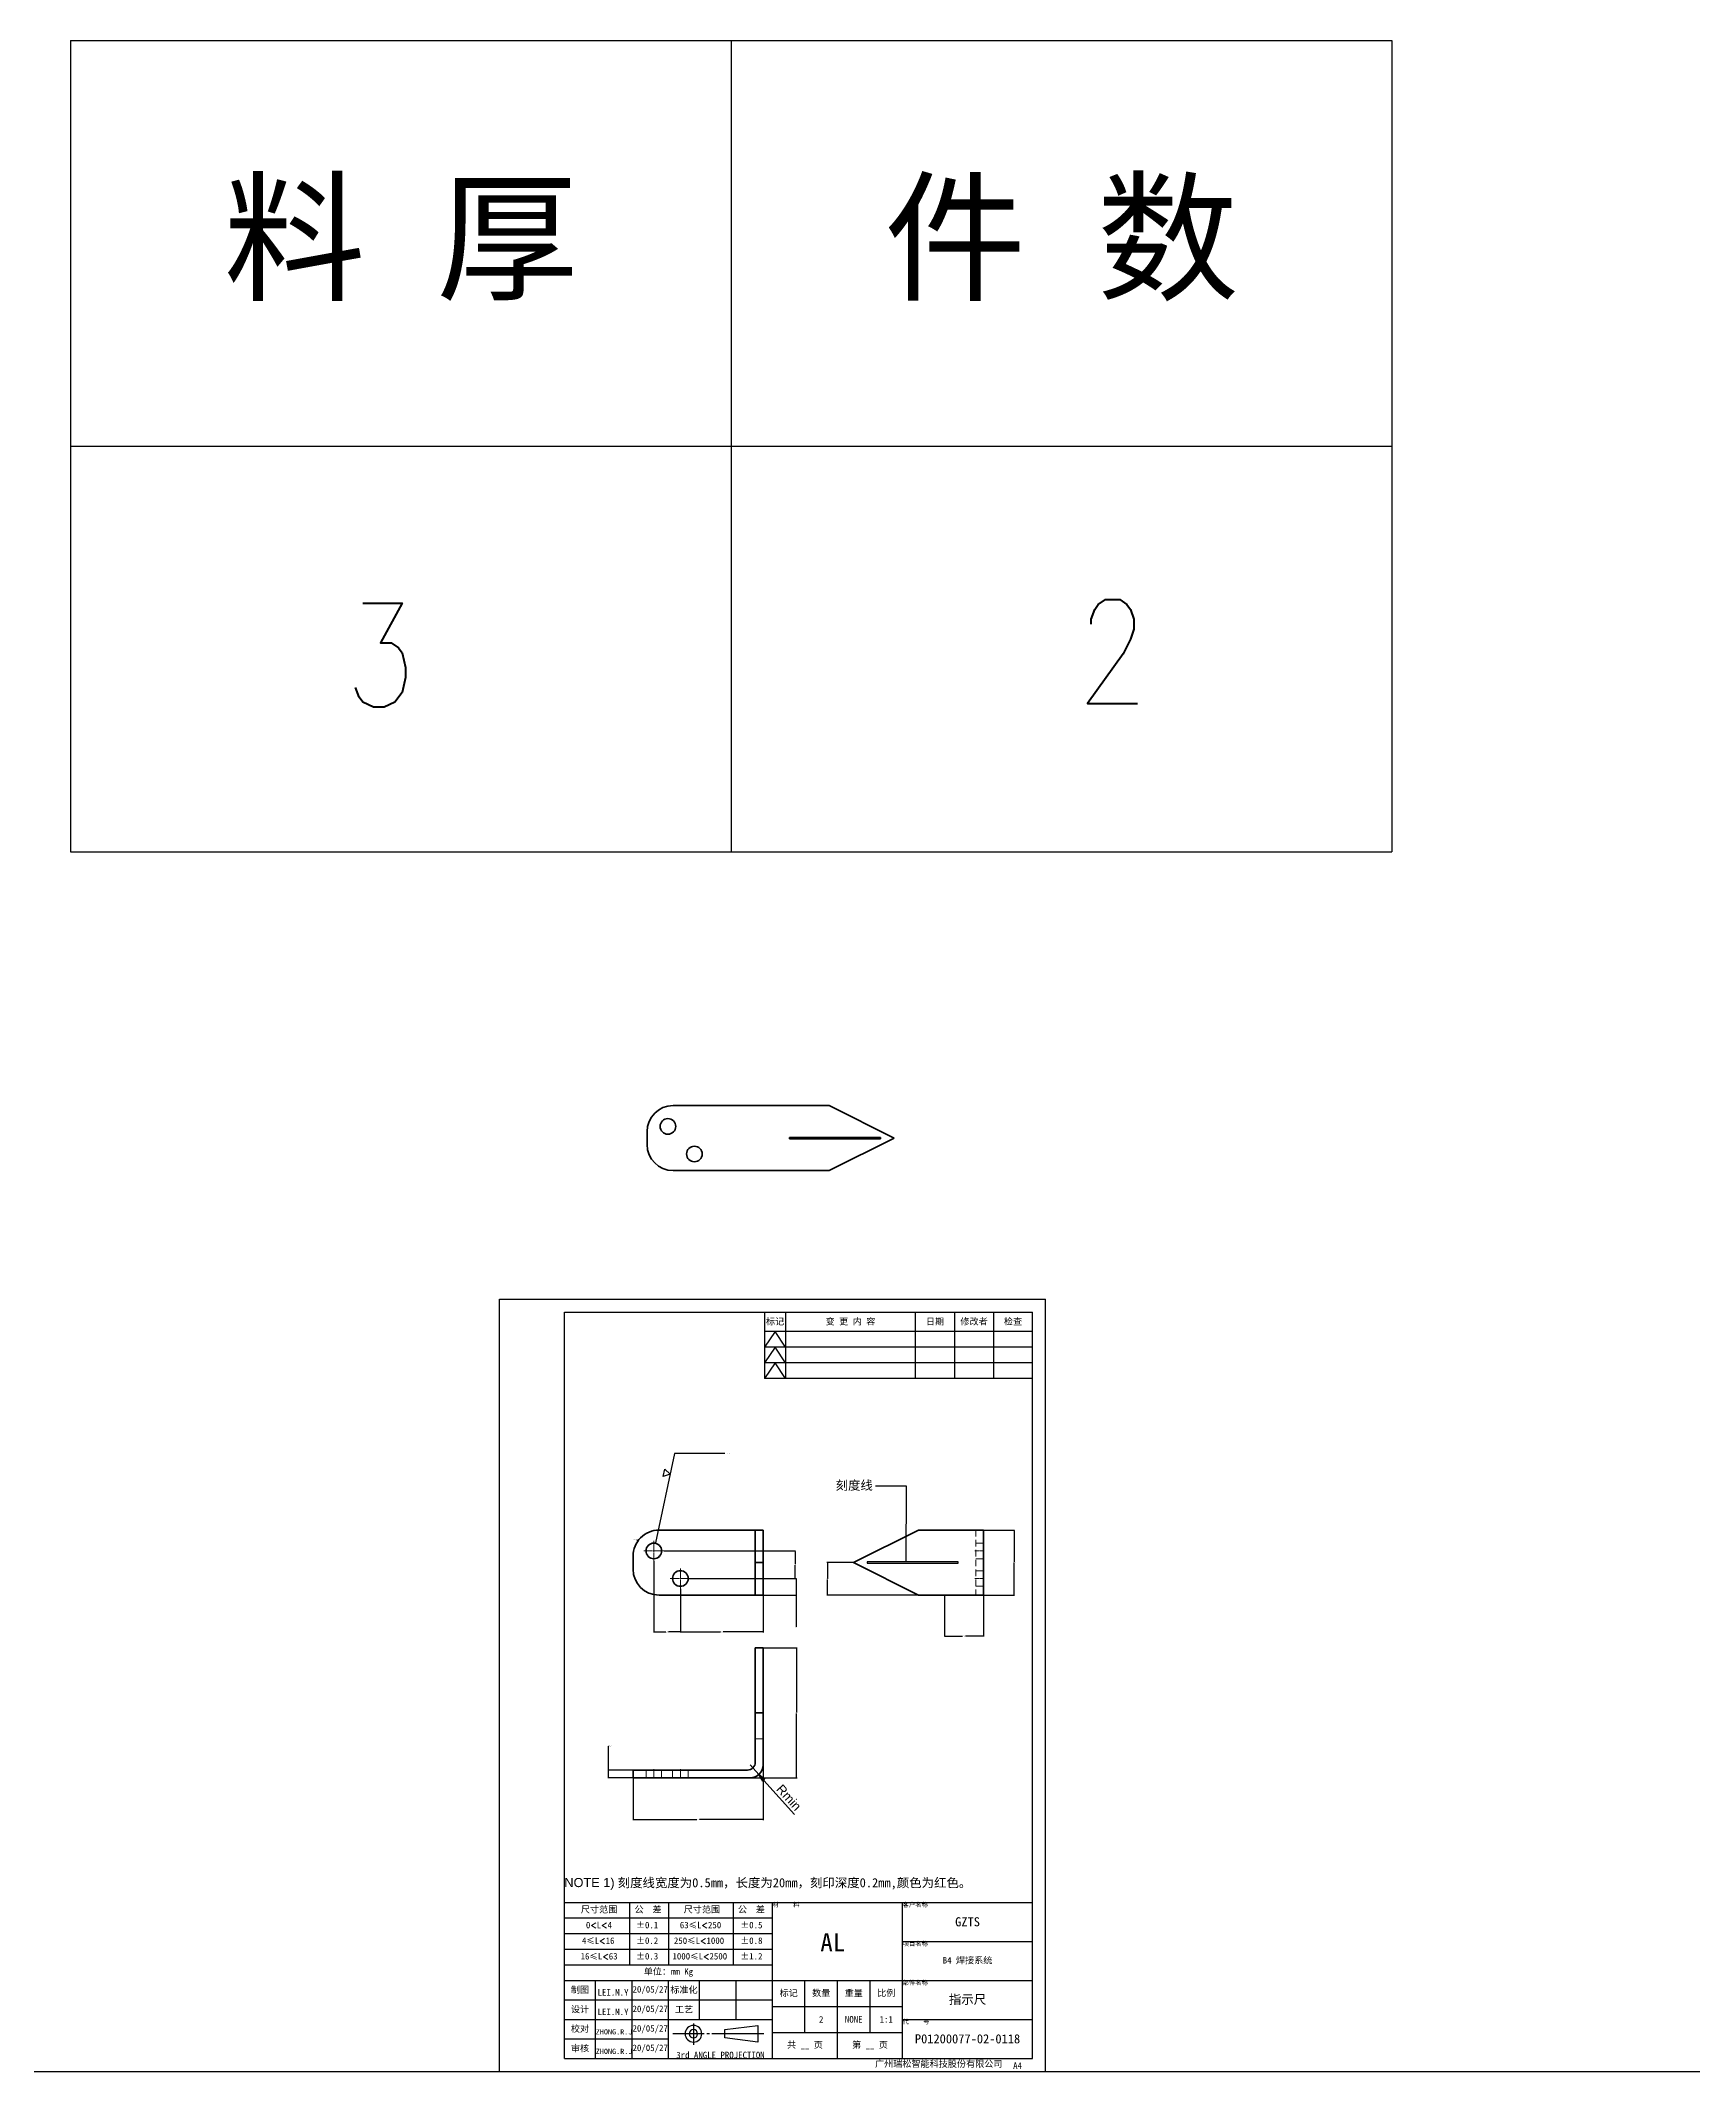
# Model space of a CAD drawing. Header units: millimetres. Extents: x -1727 to 307483, y -92648 to 6637.
# Drawn here: x 2712 to 3348, y 2062 to 2843 of the extents above; entities that cross this region are included whole.
import ezdxf
from ezdxf.enums import TextEntityAlignment as Align

# ---------------------------------------------------------------- set-up
doc = ezdxf.new("R2010")
doc.units = ezdxf.units.MM
doc.linetypes.add('CENTER-HOKUTO', pattern=[23, 20, -1, 1, -1])
doc.linetypes.add('HIDDEN-HOKUTO', pattern=[3.8, 2.5, -1.3])
for name, color, linetype in [('AM_7', 2, 'CENTER-HOKUTO'), ('AM_HID', 1, 'HIDDEN-HOKUTO'), ('AM_VIS', 7, 'Continuous'), ('TITLE_FRAME', 7, 'Continuous'), ('WORD_DIM', 253, 'Continuous')]:
    doc.layers.add(name, color=color, linetype=linetype)
doc.layers.add('SOLID LINE', color=7, linetype='Continuous', lineweight=30)
doc.styles.add('DIM', font='txt.shx', dxfattribs={"width": 0.8, "bigfont": 'bigfont.shx'})
doc.styles.get("Standard").update_dxf_attribs({"font": 'arial.ttf'})
doc.dimstyles.new('1-1', dxfattribs={"dimtxt": 3.5, "dimasz": 3, "dimexe": 1, "dimexo": 0, "dimgap": 1, "dimtad": 3, "dimdsep": 46, "dimtxsty": 'Standard', "dimblk1": 'OPEN', "dimblk2": 'OPEN', "dimsah": 1, "dimcen": 0, "dimclrd": 256, "dimclre": 256, "dimclrt": 3, "dimadec": 0, "dimazin": 0, "dimtfac": 1, "dimtmove": 0, "dimatfit": 3, "dimfxl": 0, "dimtolj": 1, "dimtzin": 0, "dimarcsym": 0})
doc.dimstyles.get("Standard").update_dxf_attribs({"dimtxt": 0.18, "dimasz": 0.18, "dimexe": 0.18, "dimexo": 0.0625, "dimgap": 0.09, "dimtad": 0, "dimtih": 1, "dimtoh": 1, "dimdec": 4, "dimzin": 0, "dimdsep": 46, "dimtxsty": 'Standard', "dimcen": 0.09, "dimadec": 0, "dimazin": 0, "dimtfac": 1, "dimtdec": 4, "dimtofl": 0, "dimtmove": 0, "dimatfit": 3, "dimfxl": 0, "dimtolj": 1, "dimtzin": 0, "dimarcsym": 0})

# ---------------------------------------------------------------- blocks, each defined once
blk = doc.blocks.new('*D32')
at = {"layer": 'DEFPOINTS', "color": 0, "transparency": 16777216}
for p in [(2930.64, 2177.58), (2940.1, 2177.58), (2940.1, 2174.58)]:
    blk.add_point(p, dxfattribs=at)
at = {"layer": 'WORD_DIM', "color": 0, "lineweight": -2, "transparency": 16777216}
for p, q in [((2930.64, 2177.58), (2930.64, 2186.83)), ((2930.64, 2186.83), (2930.82, 2186.83)), ((2940.04, 2177.58), (2930.46, 2177.58)), ((2940.04, 2174.58), (2930.46, 2174.58)), ((2930.64, 2174.76), (2930.64, 2177.4))]:
    blk.add_line(p, q, dxfattribs=at)
at = {"layer": 'WORD_DIM', "color": 0, "transparency": 16777216}
for points in [[(2930.61, 2177.4), (2930.67, 2177.4), (2930.64, 2177.58)], [(2930.61, 2174.76), (2930.67, 2174.76), (2930.64, 2174.58)]]:
    blk.add_solid(points, dxfattribs=at)
at = {"layer": 'WORD_DIM', "color": 0, "transparency": 16777216, "insert": (2931.32, 2186.83), "char_height": 0.18, "attachment_point": 5}
blk.add_mtext('\\A1;t3.0000', dxfattribs=at)
blk = doc.blocks.new('*D33')
at = {"layer": 'DEFPOINTS', "color": 0, "transparency": 16777216}
for p in [(2990.1, 2179.58), (2940.1, 2174.58), (2990.1, 2158.56)]:
    blk.add_point(p, dxfattribs=at)
at = {"layer": 'WORD_DIM', "color": 0, "lineweight": -2, "transparency": 16777216}
for p, q in [((2990.1, 2179.52), (2990.1, 2158.38)), ((2940.1, 2174.52), (2940.1, 2158.38)), ((2940.28, 2158.56), (2964.57, 2158.56)), ((2989.92, 2158.56), (2965.63, 2158.56))]:
    blk.add_line(p, q, dxfattribs=at)
at = {"layer": 'WORD_DIM', "color": 0, "transparency": 16777216}
for points in [[(2940.28, 2158.59), (2940.28, 2158.53), (2940.1, 2158.56)], [(2989.92, 2158.59), (2989.92, 2158.53), (2990.1, 2158.56)]]:
    blk.add_solid(points, dxfattribs=at)
at = {"layer": 'WORD_DIM', "color": 0, "transparency": 16777216, "insert": (2965.1, 2158.56), "char_height": 0.18, "attachment_point": 5}
blk.add_mtext('\\A1;50.0000', dxfattribs=at)
blk = doc.blocks.new('*D34')
at = {"layer": 'DEFPOINTS', "color": 0, "transparency": 16777216}
for p in [(2990.1, 2224.58), (3002.98, 2224.58), (2985.1, 2174.58)]:
    blk.add_point(p, dxfattribs=at)
at = {"layer": 'WORD_DIM', "color": 0, "lineweight": -2, "transparency": 16777216}
for p, q in [((2990.16, 2224.58), (3003.16, 2224.58)), ((3002.98, 2224.4), (3002.98, 2199.76)), ((3002.98, 2174.76), (3002.98, 2199.4)), ((2985.16, 2174.58), (3003.16, 2174.58))]:
    blk.add_line(p, q, dxfattribs=at)
at = {"layer": 'WORD_DIM', "color": 0, "transparency": 16777216}
for points in [[(3002.95, 2224.4), (3003.01, 2224.4), (3002.98, 2224.58)], [(3002.95, 2174.76), (3003.01, 2174.76), (3002.98, 2174.58)]]:
    blk.add_solid(points, dxfattribs=at)
at = {"layer": 'WORD_DIM', "color": 0, "transparency": 16777216, "insert": (3002.98, 2199.58), "char_height": 0.18, "attachment_point": 5}
blk.add_mtext('\\A1;50.0000', dxfattribs=at)
blk = doc.blocks.new('*D35')
at = {"layer": 'DEFPOINTS', "color": 0, "transparency": 16777216}
for p in [(2958.3, 2247.36), (2990.1, 2244.86), (2958.3, 2230.7)]:
    blk.add_point(p, dxfattribs=at)
at = {"layer": 'WORD_DIM', "color": 0, "lineweight": -2, "transparency": 16777216}
for p, q in [((2958.3, 2247.29), (2958.3, 2230.52)), ((2990.1, 2244.8), (2990.1, 2230.52)), ((2958.48, 2230.7), (2973.67, 2230.7)), ((2989.92, 2230.7), (2974.73, 2230.7))]:
    blk.add_line(p, q, dxfattribs=at)
at = {"layer": 'WORD_DIM', "color": 0, "transparency": 16777216}
for points in [[(2958.48, 2230.73), (2958.48, 2230.67), (2958.3, 2230.7)], [(2989.92, 2230.73), (2989.92, 2230.67), (2990.1, 2230.7)]]:
    blk.add_solid(points, dxfattribs=at)
at = {"layer": 'WORD_DIM', "color": 0, "transparency": 16777216, "insert": (2974.2, 2230.7), "char_height": 0.18, "attachment_point": 5}
blk.add_mtext('\\A1;31.8018', dxfattribs=at)
blk = doc.blocks.new('*D36')
at = {"layer": 'DEFPOINTS', "color": 0, "transparency": 16777216}
for p in [(2948.1, 2257.96), (2958.3, 2247.36), (2948.1, 2230.7)]:
    blk.add_point(p, dxfattribs=at)
at = {"layer": 'WORD_DIM', "color": 0, "lineweight": -2, "transparency": 16777216}
for p, q in [((2948.1, 2257.9), (2948.1, 2230.52)), ((2958.3, 2247.29), (2958.3, 2230.52)), ((2948.28, 2230.7), (2952.67, 2230.7)), ((2958.12, 2230.7), (2953.72, 2230.7))]:
    blk.add_line(p, q, dxfattribs=at)
at = {"layer": 'WORD_DIM', "color": 0, "transparency": 16777216}
for points in [[(2948.28, 2230.73), (2948.28, 2230.67), (2948.1, 2230.7)], [(2958.12, 2230.73), (2958.12, 2230.67), (2958.3, 2230.7)]]:
    blk.add_solid(points, dxfattribs=at)
at = {"layer": 'WORD_DIM', "color": 0, "transparency": 16777216, "insert": (2953.2, 2230.7), "char_height": 0.18, "attachment_point": 5}
blk.add_mtext('\\A1;10.1982', dxfattribs=at)
blk = doc.blocks.new('*D37')
at = {"layer": 'DEFPOINTS', "color": 0, "transparency": 16777216}
for p in [(2961.3, 2251.26), (3002.83, 2251.26), (2990.1, 2244.86)]:
    blk.add_point(p, dxfattribs=at)
at = {"layer": 'WORD_DIM', "color": 0, "lineweight": -2, "transparency": 16777216}
for p, q in [((2961.36, 2251.26), (3003.01, 2251.26)), ((3002.83, 2251.08), (3002.83, 2245.04)), ((2990.16, 2244.86), (3003.01, 2244.86)), ((3002.83, 2244.86), (3002.83, 2232.7)), ((3002.83, 2232.7), (3002.65, 2232.7))]:
    blk.add_line(p, q, dxfattribs=at)
at = {"layer": 'WORD_DIM', "color": 0, "transparency": 16777216}
for points in [[(3002.8, 2251.08), (3002.86, 2251.08), (3002.83, 2251.26)], [(3002.8, 2245.04), (3002.86, 2245.04), (3002.83, 2244.86)]]:
    blk.add_solid(points, dxfattribs=at)
at = {"layer": 'WORD_DIM', "color": 0, "transparency": 16777216, "insert": (3002.4, 2232.7), "char_height": 0.18, "attachment_point": 5}
blk.add_mtext('\\A1;6.4', dxfattribs=at)
blk = doc.blocks.new('*D38')
at = {"layer": 'DEFPOINTS', "color": 0, "transparency": 16777216}
for p in [(2952, 2261.86), (3002.4, 2261.86), (2961.3, 2251.26)]:
    blk.add_point(p, dxfattribs=at)
at = {"layer": 'WORD_DIM', "color": 0, "lineweight": -2, "transparency": 16777216}
for p, q in [((2952.06, 2261.86), (3002.58, 2261.86)), ((3002.4, 2261.68), (3002.4, 2256.74)), ((2961.36, 2251.26), (3002.58, 2251.26)), ((3002.4, 2251.44), (3002.4, 2256.38))]:
    blk.add_line(p, q, dxfattribs=at)
at = {"layer": 'WORD_DIM', "color": 0, "transparency": 16777216}
for points in [[(3002.37, 2261.68), (3002.43, 2261.68), (3002.4, 2261.86)], [(3002.37, 2251.44), (3002.43, 2251.44), (3002.4, 2251.26)]]:
    blk.add_solid(points, dxfattribs=at)
at = {"layer": 'WORD_DIM', "color": 0, "transparency": 16777216, "insert": (3002.4, 2256.56), "char_height": 0.18, "attachment_point": 5}
blk.add_mtext('\\A1;10.6', dxfattribs=at)
blk = doc.blocks.new('*D39')
at = {"layer": 'DEFPOINTS', "color": 0, "transparency": 16777216}
for p in [(2942.07, 2265.82), (2950.1, 2259.86)]:
    blk.add_point(p, dxfattribs=at)
at = {"layer": 'WORD_DIM', "color": 0, "lineweight": -2, "transparency": 16777216}
for p, q in [((2941.6, 2266.04), (2941.78, 2266.04)), ((2941.78, 2266.04), (2941.92, 2265.93)), ((2950.01, 2259.86), (2950.19, 2259.86)), ((2950.1, 2259.77), (2950.1, 2259.95))]:
    blk.add_line(p, q, dxfattribs=at)
at = {"layer": 'WORD_DIM', "color": 0, "transparency": 16777216}
blk.add_solid([(2941.94, 2265.95), (2941.91, 2265.91), (2942.07, 2265.82)], dxfattribs=at)
at = {"layer": 'WORD_DIM', "color": 0, "transparency": 16777216, "insert": (2940.86, 2266.04), "char_height": 0.18, "attachment_point": 5}
blk.add_mtext('\\A1;2-R10.0000', dxfattribs=at)
blk = doc.blocks.new('*D40')
at = {"layer": 'DEFPOINTS', "color": 0, "transparency": 16777216}
for p in [(2947.47, 2258.93), (2948.73, 2264.8)]:
    blk.add_point(p, dxfattribs=at)
at = {"layer": 'WORD_DIM', "color": 0, "lineweight": -2, "transparency": 16777216}
for p, q in [((2956.11, 2299.31), (2948.76, 2264.97)), ((2975.41, 2299.31), (2956.11, 2299.31)), ((2948.01, 2261.86), (2948.19, 2261.86)), ((2948.1, 2261.77), (2948.1, 2261.95))]:
    blk.add_line(p, q, dxfattribs=at)
at = {"layer": 'WORD_DIM', "color": 0, "transparency": 16777216}
blk.add_solid([(2948.74, 2264.98), (2948.79, 2264.97), (2948.73, 2264.8)], dxfattribs=at)
at = {"layer": 'WORD_DIM', "color": 0, "transparency": 16777216, "insert": (2976.71, 2299.31), "char_height": 0.18, "attachment_point": 5}
blk.add_mtext('\\A1;DR. 2-∅6.0000 THRU', dxfattribs=at)
blk = doc.blocks.new('shiage1')
at = {"layer": 'WORD_DIM', "color": 3, "linetype": 'Continuous'}
for p, q in [((0, 0), (-1.44, 2.5)), ((-1.44, 2.5), (1.44, 2.5)), ((1.44, 2.5), (0, 0))]:
    blk.add_line(p, q, dxfattribs=at)
blk = doc.blocks.new('*D41')
at = {"layer": 'DEFPOINTS', "color": 0, "transparency": 16777216}
for p in [(3059.84, 2244.86), (3074.84, 2244.86), (3074.84, 2229.13)]:
    blk.add_point(p, dxfattribs=at)
at = {"layer": 'WORD_DIM', "color": 0, "lineweight": -2, "transparency": 16777216}
for p, q in [((3059.84, 2244.8), (3059.84, 2228.95)), ((3074.84, 2244.8), (3074.84, 2228.95)), ((3060.02, 2229.13), (3066.82, 2229.13)), ((3074.66, 2229.13), (3067.87, 2229.13))]:
    blk.add_line(p, q, dxfattribs=at)
at = {"layer": 'WORD_DIM', "color": 0, "transparency": 16777216}
for points in [[(3060.02, 2229.16), (3060.02, 2229.1), (3059.84, 2229.13)], [(3074.66, 2229.16), (3074.66, 2229.1), (3074.84, 2229.13)]]:
    blk.add_solid(points, dxfattribs=at)
at = {"layer": 'WORD_DIM', "color": 0, "transparency": 16777216, "insert": (3067.34, 2229.13), "char_height": 0.18, "attachment_point": 5}
blk.add_mtext('\\A1;15.0000', dxfattribs=at)
blk = doc.blocks.new('*D30')
at = {"layer": 'DEFPOINTS', "color": 0, "transparency": 16777216}
for p in [(3014.82, 2257.36), (3024.84, 2257.36), (3059.84, 2244.86)]:
    blk.add_point(p, dxfattribs=at)
at = {"layer": 'WORD_DIM', "color": 0, "lineweight": -2, "transparency": 16777216}
for p, q in [((3024.78, 2257.36), (3014.64, 2257.36)), ((3014.82, 2257.18), (3014.82, 2251.3)), ((3014.82, 2245.04), (3014.82, 2250.93)), ((3059.78, 2244.86), (3014.64, 2244.86))]:
    blk.add_line(p, q, dxfattribs=at)
at = {"layer": 'WORD_DIM', "color": 0, "transparency": 16777216}
for points in [[(3014.79, 2257.18), (3014.85, 2257.18), (3014.82, 2257.36)], [(3014.79, 2245.04), (3014.85, 2245.04), (3014.82, 2244.86)]]:
    blk.add_solid(points, dxfattribs=at)
at = {"layer": 'WORD_DIM', "color": 0, "transparency": 16777216, "insert": (3014.82, 2251.11), "char_height": 0.18, "attachment_point": 5}
blk.add_mtext('\\A1;12.5000', dxfattribs=at)
blk = doc.blocks.new('*D31')
at = {"layer": 'DEFPOINTS', "color": 0, "transparency": 16777216}
for p in [(3074.84, 2269.86), (3086.6, 2269.86), (3074.84, 2244.86)]:
    blk.add_point(p, dxfattribs=at)
at = {"layer": 'WORD_DIM', "color": 0, "lineweight": -2, "transparency": 16777216}
for p, q in [((3074.91, 2269.86), (3086.78, 2269.86)), ((3086.6, 2269.68), (3086.6, 2257.55)), ((3086.6, 2245.04), (3086.6, 2257.18)), ((3074.91, 2244.86), (3086.78, 2244.86))]:
    blk.add_line(p, q, dxfattribs=at)
at = {"layer": 'WORD_DIM', "color": 0, "transparency": 16777216}
for points in [[(3086.57, 2269.68), (3086.63, 2269.68), (3086.6, 2269.86)], [(3086.57, 2245.04), (3086.63, 2245.04), (3086.6, 2244.86)]]:
    blk.add_solid(points, dxfattribs=at)
at = {"layer": 'WORD_DIM', "color": 0, "transparency": 16777216, "insert": (3086.6, 2257.36), "char_height": 0.18, "attachment_point": 5}
blk.add_mtext('\\A1;25.0000', dxfattribs=at)
blk = doc.blocks.new('_OPEN')
at = {"color": 0}
for p, q in [((-1, 0.17), (0, 0)), ((-1, -0.17), (0, 0)), ((0, 0), (-1, 0))]:
    blk.add_line(p, q, dxfattribs=at)
blk = doc.blocks.new('*D42')
at = {"layer": 'DEFPOINTS', "color": 0, "linetype": 'Continuous', "transparency": 16777216}
for p in [(2985.1, 2179.58), (2988.43, 2175.86)]:
    blk.add_point(p, dxfattribs=at)
at = {"layer": 'WORD_DIM', "linetype": 'Continuous', "lineweight": -2, "transparency": 16777216}
for p, q in [((2985.1, 2179.58), (2988.43, 2175.86)), ((3002.22, 2160.46), (2990.44, 2173.62))]:
    blk.add_line(p, q, dxfattribs=at)
at = {"layer": 'WORD_DIM', "linetype": 'Continuous', "lineweight": -2, "transparency": 16777216, "xscale": 3, "yscale": 3, "zscale": 3, "rotation": 131.8396524629876}
blk.add_blockref('_OPEN', (2988.43, 2175.86), dxfattribs=at)
at = {"layer": 'WORD_DIM', "color": 3, "linetype": 'Continuous', "transparency": 16777216, "insert": (3000.04, 2167.02), "char_height": 3.5, "attachment_point": 5, "rotation": 311.83965}
blk.add_mtext('\\A1;Rmin', dxfattribs=at)
blk = doc.blocks.new('*T16')
at = {"color": 0, "linetype": 'ByBlock', "lineweight": -2, "transparency": 16777216}
for p, q in [((0, 0), (127, 0)), ((0, 0), (0, -78)), ((63.5, 0), (63.5, -78)), ((127, 0), (127, -78)), ((0, -39), (127, -39)), ((0, -78), (127, -78))]:
    blk.add_line(p, q, dxfattribs=at)
at = {"color": 0, "transparency": 16777216, "char_height": 10, "width": 60.5, "attachment_point": 5}
for s, insert in [('{\\fSimSun|b0|i0|c134|p2;料 厚}', (31.75, -19.5)), ('{\\fSimSun|b0|i0|c134|p2;件 数}', (95.25, -19.5))]:
    blk.add_mtext(s, dxfattribs=dict(at, insert=insert))
blk = doc.blocks.new('拆图参数')
blk.add_blockref('*T16', (-63.5, 78))
at = {"style": 'DIM', "width": 0.8}
blk.add_attdef('6', text='', height=10, dxfattribs=at).set_placement((-37.13, 18.91), align=Align.MIDDLE_LEFT)
blk.add_attdef('1', text='', height=10, dxfattribs=at).set_placement((36.65, 19.27), align=Align.MIDDLE_CENTER)

msp = doc.modelspace()

# ---------------------------------------------------------------- linework, layer by layer
msp.add_line((948.78877, 2061.71112), (37575.47155, 2061.71112))
at = {"layer": 'AM_7', "lineweight": 13, "ltscale": 0.195}
for p, q in [((2948.09972, 2265.76493), (2948.09972, 2257.96494)), ((2958.29796, 2255.15604), (2958.29796, 2247.35605))]:
    msp.add_line(p, q, dxfattribs=at)
at = {"layer": 'AM_7', "lineweight": 13, "ltscale": 0.194995}
for p, q in [((2951.99962, 2261.8649), (2944.19981, 2261.8649)), ((2962.19786, 2251.25602), (2954.39806, 2251.25602))]:
    msp.add_line(p, q, dxfattribs=at)
at = {"layer": 'AM_7', "lineweight": 13, "ltscale": 0.090015}
for p, q in [((3075.14308, 2261.8649), (3071.5425, 2261.8649)), ((3075.14308, 2261.8649), (3071.5425, 2261.8649)), ((3075.14308, 2251.25602), (3071.5425, 2251.25602)), ((3075.14308, 2251.25602), (3071.5425, 2251.25602))]:
    msp.add_line(p, q, dxfattribs=at)
at = {"layer": 'AM_7', "lineweight": 13, "ltscale": 0.09}
for p, q in [((2948.09972, 2174.2822), (2948.09972, 2177.88221)), ((2948.09972, 2174.2822), (2948.09972, 2177.88221)), ((2958.29796, 2174.2822), (2958.29796, 2177.88221)), ((2958.29796, 2174.2822), (2958.29796, 2177.88221))]:
    msp.add_line(p, q, dxfattribs=at)
at = {"layer": 'AM_HID', "lineweight": 13}
msp.add_line((3071.84328, 2269.8649), (3071.84328, 2244.8649), dxfattribs=at)
msp.add_line((3071.84328, 2269.8649), (3071.84328, 2244.8649), dxfattribs=at)
at = {"layer": 'AM_HID', "lineweight": 13, "ltscale": 0.075}
for p, q in [((3074.84328, 2264.8649), (3071.84328, 2264.8649)), ((3074.84328, 2264.8649), (3071.84328, 2264.8649)), ((3074.84328, 2258.8649), (3071.84328, 2258.8649)), ((3074.84328, 2258.8649), (3071.84328, 2258.8649)), ((3074.84328, 2254.25602), (3071.84328, 2254.25602)), ((3074.84328, 2254.25602), (3071.84328, 2254.25602)), ((3074.84328, 2248.25602), (3071.84328, 2248.25602)), ((3074.84328, 2248.25602), (3071.84328, 2248.25602)), ((2987.09972, 2199.58222), (2990.09972, 2199.58222)), ((2987.09972, 2189.58222), (2990.09972, 2189.58222))]:
    msp.add_line(p, q, dxfattribs=at)
at = {"layer": 'AM_HID', "lineweight": 13, "ltscale": 0.075001}
for p, q in [((2945.09972, 2174.58219), (2945.09972, 2177.58222)), ((2945.09972, 2174.58219), (2945.09972, 2177.58222)), ((2951.09972, 2174.58219), (2951.09972, 2177.58222)), ((2951.09972, 2174.58219), (2951.09972, 2177.58222)), ((2955.29796, 2174.58219), (2955.29796, 2177.58222)), ((2955.29796, 2174.58219), (2955.29796, 2177.58222)), ((2961.29796, 2174.58219), (2961.29796, 2177.58222)), ((2961.29796, 2174.58219), (2961.29796, 2177.58222))]:
    msp.add_line(p, q, dxfattribs=at)
at = {"layer": 'AM_VIS', "lineweight": 35}
for p, q in [((3015.49838, 2433.12464), (2955.49838, 2433.12464)), ((3015.49838, 2433.12464), (3040.49838, 2420.62464)), ((2945.49838, 2423.12464), (2945.49838, 2418.12464)), ((3000.19838, 2420.37464), (3000.19838, 2420.87464)), ((3000.19838, 2420.87464), (3015.19838, 2420.87464)), ((3035.19838, 2420.37464), (3000.19838, 2420.37464)), ((3015.19838, 2420.87464), (3035.19838, 2420.87464)), ((3015.49838, 2408.12464), (3040.49838, 2420.62464)), ((3035.19838, 2420.87464), (3035.19838, 2420.37464)), ((3015.49838, 2408.12464), (2955.49838, 2408.12464)), ((2984.09972, 2269.8649), (2950.09972, 2269.8649)), ((3049.84328, 2269.8649), (3024.84328, 2257.3649)), ((3049.84328, 2269.8649), (3069.84328, 2269.8649)), ((3074.84328, 2269.8649), (3074.84328, 2244.8649)), ((3074.84328, 2269.8649), (3074.84328, 2244.8649)), ((3049.84328, 2244.8649), (3024.84328, 2257.3649)), ((2950.09972, 2244.8649), (2984.09972, 2244.8649)), ((3049.84328, 2244.8649), (3069.84328, 2244.8649)), ((2987.09972, 2199.58222), (2987.09972, 2224.58222)), ((2990.09972, 2199.58222), (2990.09972, 2224.58222)), ((2990.09972, 2199.58222), (2990.09972, 2179.58222)), ((2950.09972, 2177.58222), (2984.09972, 2177.58222)), ((2950.09972, 2177.58222), (2984.09972, 2177.58222)), ((2950.09972, 2174.58219), (2985.09972, 2174.58219)), ((2950.09972, 2174.58219), (2985.09972, 2174.58219))]:
    msp.add_line(p, q, dxfattribs=at)
at = {"layer": 'AM_VIS', "lineweight": 35, "ltscale": 0.075}
for p, q in [((2984.09972, 2269.8649), (2987.09972, 2269.8649)), ((2987.09972, 2269.8649), (2990.09972, 2269.8649)), ((2987.09972, 2257.3649), (2990.09972, 2257.3649)), ((2987.09972, 2244.8649), (2984.09972, 2244.8649)), ((2987.09972, 2244.8649), (2990.09972, 2244.8649)), ((2987.09972, 2224.58222), (2990.09972, 2224.58222)), ((2987.09972, 2199.58222), (2990.09972, 2199.58222))]:
    msp.add_line(p, q, dxfattribs=at)
at = {"layer": 'AM_VIS', "lineweight": 35, "ltscale": 0.3125}
for p, q in [((2987.09972, 2257.3649), (2987.09972, 2269.8649)), ((2990.09972, 2269.8649), (2990.09972, 2257.3649)), ((2987.09972, 2244.8649), (2987.09972, 2257.3649)), ((2990.09972, 2244.8649), (2990.09972, 2257.3649))]:
    msp.add_line(p, q, dxfattribs=at)
at = {"layer": 'AM_VIS', "lineweight": 35, "ltscale": 0.25}
for p, q in [((3059.84328, 2269.8649), (3069.84328, 2269.8649)), ((3059.84328, 2244.8649), (3069.84328, 2244.8649)), ((2990.09972, 2189.58222), (2990.09972, 2179.58222)), ((2940.09972, 2177.58222), (2950.09972, 2177.58222)), ((2940.09972, 2177.58222), (2950.09972, 2177.58222)), ((2940.09972, 2174.58219), (2950.09972, 2174.58219)), ((2940.09972, 2174.58219), (2950.09972, 2174.58219))]:
    msp.add_line(p, q, dxfattribs=at)
at = {"layer": 'AM_VIS', "lineweight": 35, "ltscale": 0.125}
for p, q in [((3069.84328, 2269.8649), (3074.84328, 2269.8649)), ((3069.84328, 2269.8649), (3074.84328, 2269.8649)), ((2940.09972, 2254.8649), (2940.09972, 2259.8649)), ((3074.84328, 2244.8649), (3069.84328, 2244.8649)), ((3074.84328, 2244.8649), (3069.84328, 2244.8649))]:
    msp.add_line(p, q, dxfattribs=at)
at = {"layer": 'AM_VIS', "lineweight": 35, "ltscale": 0.375}
for p, q in [((2987.09972, 2189.58222), (2987.09972, 2204.58222)), ((2990.09972, 2189.58222), (2990.09972, 2204.58222))]:
    msp.add_line(p, q, dxfattribs=at)
at = {"layer": 'AM_VIS', "lineweight": 35, "ltscale": 0.475}
msp.add_line((2987.09972, 2180.58222), (2987.09972, 2199.58222), dxfattribs=at)
at = {"layer": 'AM_VIS', "lineweight": 35, "ltscale": 0.225}
msp.add_line((2987.09972, 2180.58222), (2987.09972, 2189.58222), dxfattribs=at)
at = {"layer": 'AM_VIS', "lineweight": 35, "ltscale": 0.075001}
msp.add_line((2940.09972, 2177.58222), (2940.09972, 2174.58219), dxfattribs=at)
msp.add_line((2940.09972, 2177.58222), (2940.09972, 2174.58219), dxfattribs=at)
at = {"layer": 'AM_VIS', "lineweight": 35}
for centre in [(2953.49838, 2425.12464), (2963.69663, 2414.51575), (2948.09972, 2261.8649), (2958.29796, 2251.25602)]:
    msp.add_circle(centre, 3, dxfattribs=at)
for centre, radius, start, end in [((2955.49838, 2423.12464), 10, 90, 180), ((2955.49838, 2418.12464), 10, 180, 270), ((2950.09972, 2259.8649), 10, 90.0000025, 180.00000501), ((2950.09972, 2254.8649), 10, 180.00000501, 269.9999975), ((2984.09972, 2180.58222), 3, 269.9999975, 0), ((2984.09972, 2180.58222), 3, 269.9999975, 0), ((2985.09972, 2179.58222), 5, 269.9999975, 0), ((2985.09972, 2179.58222), 5, 269.9999975, 0)]:
    msp.add_arc(centre, radius, start, end, dxfattribs=at)
at = {"layer": 'TITLE_FRAME', "linetype": 'Continuous'}
for p, q in [((2913.71077, 2353.71113), (3093.71077, 2353.71113)), ((2913.71077, 2066.71113), (2913.71077, 2353.71113)), ((2990.71077, 2353.71113), (2990.71077, 2328.21113)), ((2998.71077, 2353.71113), (2998.71077, 2328.21113)), ((3048.71077, 2328.21113), (3048.71077, 2353.71113)), ((3063.71077, 2353.71113), (3063.71077, 2328.21113)), ((3078.71077, 2353.71113), (3078.71077, 2328.21113)), ((3093.71077, 2126.71113), (3093.71077, 2353.71113)), ((3093.71077, 2346.21113), (2990.71077, 2346.21113)), ((2994.71077, 2346.21113), (2990.71077, 2340.21113)), ((2998.71077, 2340.21113), (2994.71077, 2346.21113)), ((3093.71077, 2340.21113), (2990.71077, 2340.21113)), ((2994.71077, 2340.21113), (2990.71077, 2334.21113)), ((2998.71077, 2334.21113), (2994.71077, 2340.21113)), ((3093.71077, 2334.21113), (2990.71077, 2334.21113)), ((2994.71077, 2334.21113), (2990.71077, 2328.21113)), ((3093.71077, 2328.21113), (2990.71077, 2328.21113)), ((2998.71077, 2328.21113), (2994.71077, 2334.21113)), ((2913.71077, 2126.71113), (3093.71077, 2126.71113)), ((2938.71077, 2126.71113), (2938.71077, 2102.71113)), ((2953.71077, 2126.71113), (2953.71077, 2102.71113)), ((2978.71077, 2102.71113), (2978.71077, 2126.71113)), ((2993.71077, 2066.71113), (2993.71077, 2126.71113)), ((3043.71077, 2066.71113), (3043.71077, 2126.71113)), ((3093.71077, 2066.71113), (3093.71077, 2126.71113)), ((2913.71077, 2120.71113), (2993.71077, 2120.71113)), ((2913.71077, 2114.71113), (2993.71077, 2114.71113)), ((2913.71077, 2108.71113), (2993.71077, 2108.71113)), ((3043.71077, 2111.71113), (3093.71077, 2111.71113)), ((2913.71077, 2102.71113), (2993.71077, 2102.71113)), ((2913.71077, 2096.71113), (3093.71077, 2096.71113)), ((2925.71077, 2066.71113), (2925.71077, 2096.71113)), ((2939.71077, 2066.71113), (2939.71077, 2096.71113)), ((2953.71077, 2066.71113), (2953.71077, 2096.71113)), ((2965.71077, 2081.71113), (2965.71077, 2096.71113)), ((2979.71077, 2081.71113), (2979.71077, 2096.71113)), ((3006.21077, 2076.71113), (3006.21077, 2096.71113)), ((3018.71077, 2066.71113), (3018.71077, 2096.71113)), ((3031.21077, 2076.71113), (3031.21077, 2096.71113)), ((2913.71077, 2089.21113), (2993.71077, 2089.21113)), ((2993.71077, 2086.71113), (3043.71077, 2086.71113)), ((2913.71077, 2081.71113), (2993.71077, 2081.71113)), ((3043.71077, 2081.71113), (3093.71077, 2081.71113)), ((2913.71077, 2074.21113), (2953.71077, 2074.21113)), ((2993.71077, 2076.71113), (3043.71077, 2076.71113)), ((2913.71077, 2066.71113), (3093.71077, 2066.71113))]:
    msp.add_line(p, q, dxfattribs=at)
at = {"layer": 'TITLE_FRAME', "color": 2, "linetype": 'CENTER-HOKUTO'}
for p, q in [((2963.34525, 2080.12955), (2963.34525, 2071.86075)), ((2990.45085, 2076.19355), (2955.44285, 2076.19355))]:
    msp.add_line(p, q, dxfattribs=at)
at = {"layer": 'TITLE_FRAME', "color": 3, "linetype": 'Continuous'}
for p, q in [((2975.34525, 2077.79355), (2988.14525, 2079.39355)), ((2975.34525, 2074.59355), (2975.34525, 2077.79355)), ((2988.14525, 2079.39355), (2988.14525, 2072.99355)), ((2988.14525, 2072.99355), (2975.34525, 2074.59355))]:
    msp.add_line(p, q, dxfattribs=at)
for radius in [3.2, 1.6]:
    msp.add_arc((2963.34525, 2076.19355), radius, 0, 359.98938268, dxfattribs=at)
at = {"layer": 'WORD_DIM', "linetype": 'Continuous'}
for p, q in [((2888.71077, 2358.71113), (3098.71077, 2358.71113)), ((2888.71077, 2061.71113), (2888.71077, 2358.71113)), ((2888.71077, 2358.71113), (3098.71077, 2358.71113)), ((3098.71077, 2061.71113), (3098.71077, 2358.71113)), ((2888.71077, 2061.71113), (3098.71077, 2061.71113))]:
    msp.add_line(p, q, dxfattribs=at)
at = {"layer": 'WORD_DIM'}
for p, q in [((3030.14328, 2257.6149), (3030.14328, 2257.1149)), ((3050.14328, 2257.6149), (3030.14328, 2257.6149)), ((3030.14328, 2257.1149), (3065.14328, 2257.1149)), ((3065.14328, 2257.6149), (3050.14328, 2257.6149)), ((3065.14328, 2257.1149), (3065.14328, 2257.6149))]:
    msp.add_line(p, q, dxfattribs=at)

# ---------------------------------------------------------------- block references
at = {"xscale": 4, "yscale": 4, "zscale": 4}
msp.add_blockref('拆图参数', (2977.8564, 2530.68076), dxfattribs=at).add_auto_attribs({'1': '2', '6': '3'})
at = {"layer": 'WORD_DIM', "color": 3, "rotation": 77.92690694469641}
msp.add_blockref('shiage1', (2954.41266, 2291.3798), dxfattribs=at)

# ---------------------------------------------------------------- texts
at = {"layer": 'SOLID LINE', "ltscale": 0.5}
for s, insert, char_height, width, attachment_point in [('\\pt15;{\\fSimHei|b0|i0|c134|p2;\\C3;标记}', (2994.71077, 2349.96113), 2.5, 8, 5), ('\\pt15;{\\fSimHei|b0|i0|c134|p2;\\C3;变 更 内 容}', (3023.71077, 2349.96113), 2.5, 50, 5), ('\\pt15;{\\fSimHei|b0|i0|c134|p2;\\C3;日期}', (3056.21077, 2349.96113), 2.5, 15, 5), ('\\pt15;{\\fSimHei|b0|i0|c134|p2;\\C3;修改者}', (3071.21077, 2349.96113), 2.5, 15, 5), ('\\pt15;{\\fSimHei|b0|i0|c134|p2;\\C3;检查}', (3086.21077, 2349.96113), 2.5, 15, 5), ('{\\C3;NOTE 1)}', (2913.71077, 2136.08218), 3.5, 69.3509064, 1), ('{\\fSimHei|b0|i0|c134|p2;\\C3;刻度线宽度为0.5mm，长度为20mm，刻印深度0.2mm,颜色为红色。}', (2934.19595, 2136.02068), 3.5, 153.0537421, 1), ('\\pt15;{\\fSimHei|b0|i0|c134|p2;\\C3;尺寸范围}', (2920.03073, 2125.24006), 2.5, 45.3015188, 1), ('\\pt15;{\\fSimHei|b0|i0|c134|p2;\\C3;公  差}', (2940.68447, 2125.24006), 2.5, 45.3015188, 1), ('\\pt15;{\\fSimHei|b0|i0|c134|p2;\\C3;尺寸范围}', (2959.57818, 2125.24006), 2.5, 45.3015188, 1), ('\\pt15;{\\fSimHei|b0|i0|c134|p2;\\C3;公  差}', (2980.41683, 2125.24006), 2.5, 45.3015188, 1), ('{\\fSimHei|b0|i0|c134|p2;\\C3;材    料}', (2993.71077, 2126.71113), 1.75, 50, 1), ('\\pt10.5;{\\fSimHei|b0|i0|c134|p2;\\C3;客户名称}', (3043.71077, 2126.71113), 1.75, 50, 1), ('\\pt15;{\\fSimHei|b0|i0|c134|p2;\\C3;0\\Fromans,bigfont|c134;\\H0.9583x;<\\fSimHei|b0|i0|c134|p2;\\H1.044x;L\\Fromans,bigfont|c134;\\H0.9583x;<\\fSimHei|b0|i0|c134|p2;\\H1.044x;4}', (2921.9913, 2119.24006), 2.5, 45.3015188, 1), ('\\pt15;{\\fSimHei|b0|i0|c134|p2;\\C3;%%P0.1}', (2941.29311, 2119.24006), 2.5, 45.3015188, 1), ('\\pt15;{\\fSimHei|b0|i0|c134|p2;\\C3;63\\H0.9583x;≤\\H1.044x;L\\Fromans,bigfont|c134;\\H0.9579x;<\\fSimHei|b0|i0|c134|p2;\\H1.044x;250}', (2958.09445, 2119.24006), 2.5, 45.3015188, 1), ('\\pt15;{\\fSimHei|b0|i0|c134|p2;\\C3;%%P0.5}', (2981.36343, 2119.24006), 2.5, 45.3015188, 1), ('{\\fSimHei|b0|i0|c134|p2;\\C3;GZTS}', (3068.71077, 2119.21113), 3.5, 50, 5), ('\\pt15;{\\fSimHei|b0|i0|c134|p2;\\C3;4\\H0.9583x;≤\\H1.043x;L\\Fromans,bigfont|c134;\\H0.9588x;<\\fSimHei|b0|i0|c134|p2;\\H1.043x;16}', (2920.45728, 2113.24006), 2.5, 45.3015188, 1), ('\\pt15;{\\fSimHei|b0|i0|c134|p2;\\C3;%%P0.2}', (2941.29311, 2113.24006), 2.5, 45.3015188, 1), ('\\pt15;{\\fSimHei|b0|i0|c134|p2;\\C3;250\\H0.9583x;≤\\H1.044x;L\\Fromans,bigfont|c134;\\H0.9579x;<\\fSimHei|b0|i0|c134|p2;\\H1.044x;1000}', (2955.81181, 2113.24006), 2.5, 45.3015188, 1), ('\\pt15;{\\fSimHei|b0|i0|c134|p2;\\C3;%%P0.8}', (2981.36343, 2113.24006), 2.5, 45.3015188, 1), ('\\pt42;{\\fSimHei|b0|i0|c134|p2;\\C3;AL}', (3012.12541, 2114.85746), 7, 69.3509064, 1), ('\\pt10.5;{\\fSimHei|b0|i0|c134|p2;\\C3;项目名称}', (3043.71077, 2111.71113), 1.75, 50, 1), ('\\pt15;{\\fSimHei|b0|i0|c134|p2;\\C3;16\\H0.9583x;≤\\H1.044x;L\\Fromans,bigfont|c134;\\H0.9579x;<\\fSimHei|b0|i0|c134|p2;\\H1.044x;63}', (2919.94223, 2107.24006), 2.5, 45.3015188, 1), ('\\pt15;{\\fSimHei|b0|i0|c134|p2;\\C3;%%P0.3}', (2941.29311, 2107.24006), 2.5, 45.3015188, 1), ('\\pt15;{\\fSimHei|b0|i0|c134|p2;\\C3;单位：mm Kg}', (2953.71077, 2099.71113), 2.5, 80, 5), ('\\pt15;{\\fSimHei|b0|i0|c134|p2;\\C3;%%P1.2}', (2981.36343, 2107.24006), 2.5, 45.3015188, 1), ('{\\fSimHei|b0|i0|c134|p2;\\C3;B4 焊接系统\\P }', (3068.71077, 2102.21764), 2.5, 50, 5), ('\\pt15;{\\fSimHei|b0|i0|c134|p2;\\C3;制图}', (2919.71077, 2092.96113), 2.5, 12, 5), ('{\\fSimHei|b0|i0|c134|p2;\\C3;LEI.M.Y}', (2932.4096, 2092.09964), 2.5, 14, 5), ('\\pt15;{\\fSimHei|b0|i0|c134|p2;\\C3;20/05/27}', (2946.71077, 2092.96113), 2.5, 14, 5), ('\\pt15;{\\fSimHei|b0|i0|c134|p2;\\C3;标准化}', (2959.71077, 2092.96113), 2.5, 12, 5), ('\\pt15;{\\fSimHei|b0|i0|c134|p2;\\C3;标记}', (2999.96077, 2091.71113), 2.5, 12.5, 5), ('\\pt15;{\\fSimHei|b0|i0|c134|p2;\\C3;数量}', (3012.46077, 2091.71113), 2.5, 12.5, 5), ('\\pt15;{\\fSimHei|b0|i0|c134|p2;\\C3;重量}', (3024.96077, 2091.71113), 2.5, 12.5, 5), ('\\pt15;{\\fSimHei|b0|i0|c134|p2;\\C3;比例}', (3037.46077, 2091.71113), 2.5, 12.5, 5), ('\\pt10.5;{\\fSimHei|b0|i0|c134|p2;\\C3;部件名称}', (3043.71077, 2096.71113), 1.75, 50, 1), ('\\pt15;{\\fSimHei|b0|i0|c134|p2;\\C3;设计}', (2919.71077, 2085.46113), 2.5, 12, 5), ('{\\fSimHei|b0|i0|c134|p2;\\C3;LEI.M.Y}', (2932.4096, 2084.59964), 2.5, 14, 5), ('\\pt15;{\\fSimHei|b0|i0|c134|p2;\\C3;20/05/27}', (2946.71077, 2085.46113), 2.5, 14, 5), ('\\pt15;{\\fSimHei|b0|i0|c134|p2;\\C3;工艺}', (2959.71077, 2085.46113), 2.5, 12, 5), ('{\\fSimHei|b0|i0|c134|p2;\\C3;指示尺}', (3068.71077, 2089.21113), 3.5, 50, 5), ('\\pt15;{\\fSimHei|b0|i0|c134|p2;\\C3;校对}', (2919.71077, 2077.96113), 2.5, 12, 5), ('\\pt12;{\\fSimHei|b0|i0|c134|p2;\\C3;ZHONG.R.J}', (2932.81633, 2076.90414), 2, 14, 5), ('\\pt15;{\\fSimHei|b0|i0|c134|p2;\\C3;20/05/27}', (2946.71077, 2077.96113), 2.5, 14, 5), ('\\pt15;{\\fSimHei|b0|i0|c134|p2;\\C3;2}', (3012.46077, 2081.71113), 2.5, 12.5, 5), ('\\pt15;{\\fSimHei|b0|i0|c134|p2;\\C3;NONE}', (3024.96077, 2081.71113), 2.5, 12.5, 5), ('\\pt15;{\\fSimHei|b0|i0|c134|p2;\\C3;1:1}', (3037.46077, 2081.71113), 2.5, 12.5, 5), ('\\pt10.5;{\\fSimHei|b0|i0|c134|p2;\\C3;代    号}', (3043.71077, 2081.71113), 1.75, 50, 1), ('\\pt15;{\\fSimHei|b0|i0|c134|p2;\\C3;审核}', (2919.71077, 2070.46113), 2.5, 12, 5), ('\\pt12;{\\fSimHei|b0|i0|c134|p2;\\C3;ZHONG.R.J}', (2932.81633, 2069.40414), 2, 14, 5), ('\\pt15;{\\fSimHei|b0|i0|c134|p2;\\C3;20/05/27}', (2946.71077, 2070.46113), 2.5, 14, 5), ('\\pt15;{\\fSimHei|b0|i0|c134|p2;\\C3;共 __ 页}', (3006.21077, 2071.71113), 2.5, 25, 5), ('\\pt15;{\\fSimHei|b0|i0|c134|p2;\\C3;第 __ 页}', (3031.21077, 2071.71113), 2.5, 25, 5), ('{\\fSimHei|b0|i0|c134|p2;\\C3;P01200077-02-0118}', (3068.71077, 2074.21113), 3.5, 50, 5), ('{\\fSimHei|b0|i0|c134|p2;\\C3;3rd ANGLE PROJECTION}', (2973.71077, 2066.71113), 2.5, 40, 8)]:
    msp.add_mtext(s, dxfattribs=dict(at, insert=insert, char_height=char_height, width=width, attachment_point=attachment_point))
at = {"layer": 'SOLID LINE', "ltscale": 0.5, "insert": (2955.26311, 2107.24006), "char_height": 2.5, "width": 45.3015188, "attachment_point": 1, "line_spacing_factor": 0.72}
msp.add_mtext('\\pt15;{\\fSimHei|b0|i0|c134|p2;\\C3;1000\\H0.9583x;≤\\H1.044x;L\\Fromans,bigfont|c134;\\H0.9579x;<\\fSimHei|b0|i0|c134|p2;\\H1.044x;2500}', dxfattribs=at)
at = {"layer": 'WORD_DIM', "color": 3, "insert": (3032.31093, 2284.97567), "char_height": 3.5, "attachment_point": 9}
msp.add_mtext('{\\fNSimSun|b0|i0|c134|p49;刻度线}', dxfattribs=at)
at = {"layer": 'WORD_DIM', "linetype": 'Continuous', "char_height": 2.5, "width": 66.8459239, "attachment_point": 1}
for s, insert in [('\\pt15;{\\fSimHei|b0|i0|c134|p2;\\C3;广州瑞松智能科技股份有限公司}', (3033.14235, 2065.87748)), ('\\pt21;{\\fSimHei|b0|i0|c134|p2;\\C3;A4}', (3086.23784, 2065.16819))]:
    msp.add_mtext(s, dxfattribs=dict(at, insert=insert))

# ---------------------------------------------------------------- dimensions: what is measured, and where the dimension line sits
at = {"layer": 'WORD_DIM'}
dim = msp.add_diameter_dim_2p(p1=(2947.47224, 2258.93126), p2=(2948.72719, 2264.79855), text='DR. 2-<> THRU', dimstyle='Standard', override={"dimtoh": 1, "dimtofl": 0}, dxfattribs=at)
dim.commit()
dim.dimension.update_dxf_attribs({"geometry": '*D40', "text_midpoint": (2976.70928, 2299.31197), "dimtype": 163})
dim = msp.add_radius_dim(center=(2950.09972, 2259.8649), mpoint=(2942.0683, 2265.82279), text='2-<>', dimstyle='Standard', dxfattribs=at)
dim.commit()
dim.dimension.update_dxf_attribs({"geometry": '*D39', "text_midpoint": (2940.8618, 2266.03727)})
for base, p1, p2, picture, middle in [((3086.59882, 2269.8649), (3074.84328, 2244.8649), (3074.84328, 2269.8649), '*D31', (3086.59882, 2257.3649)), ((3014.81757, 2257.3649), (3059.84328, 2244.8649), (3024.84328, 2257.3649), '*D30', (3014.81757, 2251.1149))]:
    dim = msp.add_linear_dim(base=base, p1=p1, p2=p2, angle=90, dimstyle='Standard', dxfattribs=at)
    dim.commit()
    dim.dimension.update_dxf_attribs({"geometry": picture, "text_midpoint": middle, "dimtype": 160})
for base, p1, p2, picture, middle in [((2948.09972, 2230.7007), (2958.29796, 2247.35605), (2948.09972, 2257.96494), '*D36', (2953.19884, 2230.7007)), ((2958.29796, 2230.7007), (2990.09972, 2244.8649), (2958.29796, 2247.35605), '*D35', (2974.19884, 2230.7007)), ((3074.84328, 2229.13113), (3059.84328, 2244.8649), (3074.84328, 2244.8649), '*D41', (3067.34328, 2229.13113)), ((2990.09972, 2158.56151), (2940.09972, 2174.58219), (2990.09972, 2179.58222), '*D33', (2965.09972, 2158.56151))]:
    dim = msp.add_linear_dim(base=base, p1=p1, p2=p2, dimstyle='Standard', dxfattribs=at)
    dim.commit()
    dim.dimension.update_dxf_attribs({"geometry": picture, "text_midpoint": middle})
dim = msp.add_linear_dim(base=(3002.39834, 2261.8649), p1=(2961.29796, 2251.25602), p2=(2951.99962, 2261.8649), angle=90, dimstyle='Standard', override={"dimdec": 1}, dxfattribs=at)
dim.commit()
dim.dimension.update_dxf_attribs({"geometry": '*D38', "text_midpoint": (3002.39834, 2256.56046)})
dim = msp.add_linear_dim(base=(3002.83231, 2251.25602), p1=(2990.09972, 2244.8649), p2=(2961.29796, 2251.25602), angle=90, dimstyle='Standard', override={"dimdec": 1}, dxfattribs=at)
dim.commit()
dim.dimension.update_dxf_attribs({"geometry": '*D37', "text_midpoint": (3002.39834, 2232.69824), "dimtype": 160})
dim = msp.add_linear_dim(base=(3002.98279, 2224.58222), p1=(2985.09972, 2174.58219), p2=(2990.09972, 2224.58222), angle=90, dimstyle='Standard', dxfattribs=at)
dim.commit()
dim.dimension.update_dxf_attribs({"geometry": '*D34', "text_midpoint": (3002.98279, 2199.58221)})
dim = msp.add_linear_dim(base=(2930.64076, 2177.58222), p1=(2940.09972, 2174.58219), p2=(2940.09972, 2177.58222), angle=90, text='t<>', dimstyle='Standard', dxfattribs=at)
dim.commit()
dim.dimension.update_dxf_attribs({"geometry": '*D32', "text_midpoint": (2931.32202, 2186.83222), "dimtype": 160})
at = {"layer": 'WORD_DIM', "linetype": 'Continuous'}
dim = msp.add_radius_dim(center=(2985.09972, 2179.58222), mpoint=(2988.43496, 2175.85715), text='Rmin', dimstyle='1-1', dxfattribs=at)
dim.commit()
dim.dimension.update_dxf_attribs({"geometry": '*D42', "text_midpoint": (2997.99209, 2165.18295), "dimtype": 164})

# ---------------------------------------------------------------- leaders
at = {"layer": 'WORD_DIM', "annotation_type": 0, "has_hookline": 1, "hookline_direction": 1, "text_width": 14.43017}
msp.add_leader([(3045.10495, 2257.6149), (3045.21766, 2286.72567), (3033.31093, 2286.72567)], dimstyle='Standard', override={"dimgap": 1, "dimtad": 0}, dxfattribs=at)

doc.saveas('drawing.dxf')
